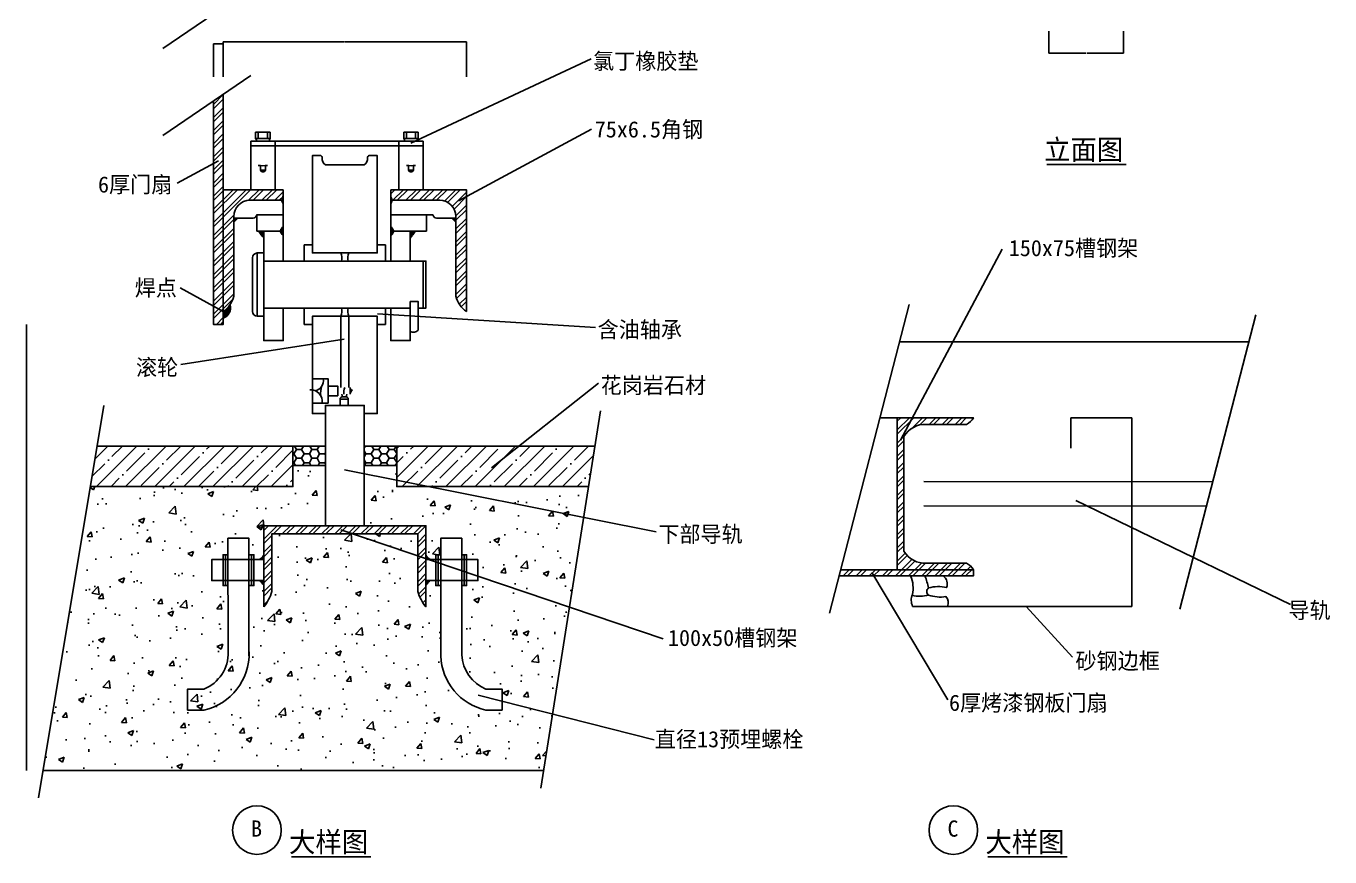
# Model space of a CAD drawing. Header units: metres. Extents: x 375 to 4496, y 270 to 5936.
# Drawn here: x 476 to 4496, y 270 to 2831 of the extents above; entities that cross this region are included whole.
import ezdxf

# ---------------------------------------------------------------- set-up
doc = ezdxf.new("R2010")
doc.units = ezdxf.units.M
for name, color, linetype in [('2', 2, 'Continuous'), ('3', 3, 'Continuous'), ('4', 4, 'Continuous'), ('7', 7, 'Continuous'), ('BH', 3, 'Continuous'), ('DIM', 3, 'Continuous'), ('TEXT', 3, 'Continuous')]:
    doc.layers.add(name, color=color, linetype=linetype)
doc.dimstyles.get("Standard").update_dxf_attribs({"dimtxt": 2.5, "dimasz": 2.5, "dimexe": 1.25, "dimexo": 0.625, "dimtad": 1, "dimcen": 2.5, "dimazin": 3, "dimtfac": 1, "dimtmove": 0, "dimatfit": 3})

# ---------------------------------------------------------------- blocks, each defined once
blk = doc.blocks.new('*D3')
for p, q in [((477.23, 1911.43), (477.23, 1223.93)), ((476.98, 1223.93), (476.73, 1223.93)), ((477.23, 536.43), (477.23, 1223.93)), ((477.23, 1223.93), (477.23, 1223.93)), ((477.48, 1223.93), (477.73, 1223.93))]:
    blk.add_line(p, q)
at = {"layer": 'Defpoints'}
for p in [(477.23, 1911.43), (477.23, 1223.93), (477.23, 536.43)]:
    blk.add_point(p, dxfattribs=at)
at = {"layer": 'DIM', "insert": (477.23, 1225.055), "char_height": 1, "attachment_point": 5}
blk.add_mtext('275', dxfattribs=at)
blk = doc.blocks.new('*D4')
for p, q in [((477.23, 1536.43), (477.23, 1036.43)), ((476.98, 1036.43), (476.73, 1036.43)), ((477.23, 536.43), (477.23, 1036.43)), ((477.23, 1036.43), (477.23, 1036.43)), ((477.48, 1036.43), (477.73, 1036.43))]:
    blk.add_line(p, q)
at = {"layer": 'Defpoints'}
for p in [(477.23, 1536.43), (477.23, 1036.43), (477.23, 536.43)]:
    blk.add_point(p, dxfattribs=at)
at = {"layer": 'DIM', "insert": (477.23, 1037.555), "char_height": 1, "attachment_point": 5}
blk.add_mtext('200', dxfattribs=at)
blk = doc.blocks.new('*D5')
for p, q in [((1083.81, 2674), (1083.81, 2782.24)), ((1084.06, 2782.24), (1457.31, 2782.24)), ((1460.31, 2782.24), (1833.56, 2782.24)), ((1833.81, 2674), (1833.81, 2782.24))]:
    blk.add_line(p, q)
at = {"layer": 'Defpoints'}
for p in [(1083.81, 2782.24), (1083.81, 2674), (1833.81, 2674)]:
    blk.add_point(p, dxfattribs=at)
at = {"layer": 'DIM', "insert": (1458.81, 2782.24), "char_height": 1, "attachment_point": 5}
blk.add_mtext('150', dxfattribs=at)
blk = doc.blocks.new('*D6')
for p, q in [((1053.81, 2674), (1053.81, 2775.99)), ((1054.06, 2775.99), (1068.31, 2775.99)), ((1069.31, 2775.99), (1083.56, 2775.99)), ((1083.81, 2674), (1083.81, 2775.99))]:
    blk.add_line(p, q)
at = {"layer": 'Defpoints'}
for p in [(1053.81, 2775.99), (1053.81, 2674), (1083.81, 2674)]:
    blk.add_point(p, dxfattribs=at)
at = {"layer": 'DIM', "insert": (1068.81, 2775.99), "char_height": 1, "attachment_point": 5}
blk.add_mtext('6', dxfattribs=at)
blk = doc.blocks.new('*D7')
for p, q in [((477.23, 1911.43), (477.23, 1723.93)), ((476.98, 1723.93), (476.73, 1723.93)), ((477.23, 1536.43), (477.23, 1723.93)), ((477.23, 1723.93), (477.23, 1723.93)), ((477.48, 1723.93), (477.73, 1723.93))]:
    blk.add_line(p, q)
at = {"layer": 'Defpoints'}
for p in [(477.23, 1911.43), (477.23, 1723.93), (477.23, 1536.43)]:
    blk.add_point(p, dxfattribs=at)
at = {"layer": 'DIM', "insert": (477.23, 1725.055), "char_height": 1, "attachment_point": 5}
blk.add_mtext('75', dxfattribs=at)
blk = doc.blocks.new('*D10')
for p, q in [((3629.44, 2815.03), (3629.44, 2747.59)), ((3859.44, 2815.03), (3859.44, 2747.59)), ((3629.69, 2747.59), (3742.94, 2747.59)), ((3745.94, 2747.59), (3859.19, 2747.59))]:
    blk.add_line(p, q)
at = {"layer": 'Defpoints'}
for p in [(3629.44, 2815.03), (3859.44, 2815.03), (3629.44, 2747.59)]:
    blk.add_point(p, dxfattribs=at)
at = {"layer": 'DIM', "insert": (3744.44, 2747.59), "char_height": 1, "attachment_point": 5}
blk.add_mtext('230', dxfattribs=at)

msp = doc.modelspace()

# ---------------------------------------------------------------- hatches: boundary and pattern name
at = {"layer": '3'}
h = msp.add_hatch(dxfattribs=at)
h.set_pattern_fill('SOLID')
h.paths.add_polyline_path([(1268.81, 2307.59, -0.07), (1264.16, 2293.93, 0.06), (1268.81, 2282.63)])
h = msp.add_hatch(dxfattribs=at)
h.set_pattern_fill('SOLID')
h.paths.add_polyline_path([(1600.31, 2282.63, 0.06), (1604.97, 2293.93, -0.07), (1600.31, 2307.59)])
h = msp.add_hatch(dxfattribs=at)
h.set_pattern_fill('SOLID')
h.paths.add_polyline_path([(1116.31, 2226.03, 0.01), (1128.99, 2238.93), (1116.31, 2238.93)])
h = msp.add_hatch(dxfattribs=at)
h.set_pattern_fill('SOLID')
h.paths.add_polyline_path([(1268.81, 2198.93), (1268.81, 2212.37, 0.16), (1259.63, 2198.93)])
h.paths.add_polyline_path([(1268.81, 2185.49), (1268.81, 2198.93), (1259.63, 2198.93, 0.16)])
h.paths.add_polyline_path([(1208.81, 2198.93), (1193.88, 2198.93, 0.08), (1208.81, 2178.03)])
h = msp.add_hatch(dxfattribs=at)
h.set_pattern_fill('SOLID')
h.paths.add_polyline_path([(1609.5, 2198.93, 0.16), (1600.31, 2212.37), (1600.31, 2198.93)])
h.paths.add_polyline_path([(1609.5, 2198.93), (1600.31, 2198.93), (1600.31, 2185.49, 0.16)])
h.paths.add_polyline_path([(1660.31, 2178.03, 0.08), (1675.24, 2198.93), (1660.31, 2198.93)])
h = msp.add_hatch(dxfattribs=at)
h.set_pattern_fill('SOLID')
h.paths.add_polyline_path([(1801.31, 2238.93), (1788.63, 2238.93, 0.01), (1801.31, 2226.03)])
at = {"layer": 'BH'}
h = msp.add_hatch(dxfattribs=at)
h.set_pattern_fill('ANSI32', scale=3)
h.paths.add_polyline_path([(1083.81, 2620.42), (1053.81, 2599.97), (1053.81, 1911.43), (1083.81, 1911.43)])
h.paths.add_polyline_path([(1268.81, 2326.43), (1083.81, 2326.43), (1083.81, 1951.43, 0.2), (1116.31, 1997.96), (1116.31, 2243.93, -0.41), (1166.31, 2293.93), (1264.16, 2293.93, 0.07), (1268.81, 2307.59)])
h.paths.add_polyline_path([(1833.81, 2326.43), (1600.31, 2326.43), (1600.31, 2307.59, 0.07), (1604.97, 2293.93), (1751.31, 2293.93, -0.41), (1801.31, 2243.93), (1801.31, 1997.96, 0.2), (1833.81, 1951.43)])
h = msp.add_hatch(dxfattribs=at)
h.set_pattern_fill('SOLID')
h.paths.add_polyline_path([(1104.79, 1971.4, -0.1), (1083.81, 1951.43), (1083.81, 1930.71, 0.4)])
h = msp.add_hatch(dxfattribs=at)
h.set_pattern_fill('ANSI32', scale=3)
h.paths.add_polyline_path([(3162.09, 1154.71), (3396.46, 1154.71, 0.17), (3375.22, 1175.02), (3251.15, 1175.02, -0.28), (3182.4, 1212.52), (3182.4, 1565.65, -0.28), (3251.15, 1603.15), (3375.22, 1603.15, 0.17), (3396.46, 1623.46), (3162.09, 1623.46)])
h.paths.add_polyline_path([(3162.09, 1154.71), (2987.14, 1154.71), (2982.29, 1135.96), (3396.46, 1135.96), (3396.46, 1154.71)])
h = msp.add_hatch(dxfattribs=at)
h.set_pattern_fill('ANSI35', scale=10)
h.paths.add_polyline_path([(1298.81, 1411.43), (1298.81, 1536.43), (694.7, 1536.43), (673.92, 1411.43)])
h.paths.add_polyline_path([(2210.25, 1411.43), (2230.03, 1536.43), (1618.81, 1536.43), (1618.81, 1411.43)])
h = msp.add_hatch(dxfattribs=at)
h.set_pattern_fill('HONEY', scale=5)
h.paths.add_polyline_path([(1298.81, 1536.43), (1298.81, 1476.43), (1398.81, 1476.43), (1398.81, 1536.43)])
h.paths.add_polyline_path([(1518.81, 1536.43), (1518.81, 1476.43), (1618.81, 1476.43), (1618.81, 1536.43)])
h = msp.add_hatch(dxfattribs=at)
h.set_pattern_fill('AR-CONC')
h.paths.add_polyline_path([(883.81, 936.43), (883.81, 1186.43), (636.51, 1186.43), (528.43, 536.43), (2071.75, 536.43), (2174.63, 1186.43), (2033.81, 1186.43), (2033.81, 936.43), (1819.34, 936.43), (1819.34, 892.96, 0.29), (1893.82, 787.26), (1943.81, 787.26), (1943.81, 722.26), (1893.82, 722.26, -0.34), (1754.34, 889.7), (1754.34, 936.43)])
h.paths.add_polyline_path([(1754.34, 936.43), (1754.34, 1106.43), (1739.34, 1106.43), (1739.34, 1121.43), (1721.2, 1121.43, 0.02), (1708.81, 1107.09), (1708.81, 1040.88, -0.11), (1683.81, 1087.84), (1683.81, 1265.88), (1233.81, 1265.88), (1233.81, 1087.84, -0.11), (1208.81, 1040.88), (1208.81, 1107.09, 0.02), (1196.43, 1121.43), (1178.28, 1121.43), (1178.28, 1106.43), (1163.28, 1106.43), (1163.28, 936.43)])
h.paths.add_polyline_path([(1098.28, 1252.03), (1163.28, 1252.03), (1163.28, 1201.43), (1178.28, 1201.43), (1178.28, 1186.43), (1196.01, 1186.43, 0.08), (1208.81, 1200.23), (1208.81, 1290.88), (1398.81, 1290.88), (1398.81, 1476.43), (1298.81, 1476.43), (1298.81, 1411.43), (673.92, 1411.43), (636.51, 1186.43), (883.81, 1186.43), (883.81, 936.43), (1098.76, 936.43), (1098.5, 1106.43), (1083.28, 1106.43), (1083.28, 1121.43), (1048.28, 1121.43), (1048.28, 1186.43), (1083.28, 1186.43), (1083.28, 1201.43), (1098.36, 1201.43)])
h.paths.add_polyline_path([(1708.81, 1290.88), (1708.81, 1200.23, 0.08), (1721.61, 1186.43), (1739.34, 1186.43), (1739.34, 1201.43), (1754.34, 1201.43), (1754.34, 1252.03), (1819.34, 1252.03), (1819.34, 1201.43), (1834.34, 1201.43), (1834.34, 1186.43), (1869.34, 1186.43), (1869.34, 1121.43), (1834.34, 1121.43), (1834.34, 1106.43), (1819.34, 1106.43), (1819.34, 936.43), (2033.81, 936.43), (2033.81, 1186.43), (2174.63, 1186.43), (2210.25, 1411.43), (1618.81, 1411.43), (1618.81, 1476.43), (1518.81, 1476.43), (1518.81, 1290.88)])
h = msp.add_hatch(dxfattribs=at)
h.set_pattern_fill('ANSI32', scale=3)
h.paths.add_polyline_path([(1208.81, 1290.88), (1208.81, 1040.88, 0.11), (1233.81, 1087.84), (1233.81, 1265.88), (1683.81, 1265.88), (1683.81, 1087.84, 0.11), (1708.81, 1040.88), (1708.81, 1290.88)])
h = msp.add_hatch(dxfattribs=at)
h.set_pattern_fill('SOLID')
h.paths.add_polyline_path([(1208.81, 1200.23, -0.08), (1196.01, 1186.43), (1208.81, 1186.43)])
h.paths.add_polyline_path([(1208.81, 1107.09), (1208.81, 1121.43), (1196.43, 1121.43, -0.02)])
h = msp.add_hatch(dxfattribs=at)
h.set_pattern_fill('SOLID')
h.paths.add_polyline_path([(1708.81, 1200.23, 0.08), (1721.61, 1186.43), (1708.81, 1186.43)])
h.paths.add_polyline_path([(1708.81, 1107.09), (1708.81, 1121.43), (1721.2, 1121.43, 0.02)])

# ---------------------------------------------------------------- linework, layer by layer
at = {"layer": '2'}
for p, q in [((4245.67, 1857.83), (3169.04, 1857.83)), ((694.7, 1536.43), (1298.81, 1536.43)), ((1298.81, 1536.43), (1398.81, 1536.43)), ((1518.81, 1536.43), (2230.03, 1536.43))]:
    msp.add_line(p, q, dxfattribs=at)
at = {"layer": '3'}
for p, q in [((1183.81, 2503.93), (1228.81, 2503.93)), ((1183.81, 2483.93), (1183.81, 2503.93)), ((1192.06, 2483.93), (1192.06, 2503.93)), ((1220.56, 2483.93), (1220.56, 2503.93)), ((1228.81, 2483.93), (1228.81, 2503.93)), ((1640.31, 2483.93), (1640.31, 2503.93)), ((1685.31, 2503.93), (1640.31, 2503.93)), ((1648.56, 2483.93), (1648.56, 2503.93)), ((1677.06, 2483.93), (1677.06, 2503.93)), ((1685.31, 2483.93), (1685.31, 2503.93)), ((1700.31, 2476.43), (1168.81, 2476.43)), ((1168.81, 2326.43), (1168.81, 2476.43)), ((1243.81, 2461.43), (1168.81, 2461.43)), ((1183.81, 2483.93), (1228.81, 2483.93)), ((1243.81, 2326.43), (1243.81, 2476.43)), ((1625.31, 2461.43), (1243.81, 2461.43)), ((1625.31, 2326.43), (1625.31, 2476.43)), ((1625.31, 2461.43), (1700.31, 2461.43)), ((1685.31, 2483.93), (1640.31, 2483.93)), ((1700.31, 2326.43), (1700.31, 2476.43)), ((1198.81, 2400.77), (1198.81, 2386.43)), ((1213.81, 2386.43), (1198.81, 2386.43)), ((1208.67, 2381.27), (1203.95, 2381.27)), ((1213.81, 2400.77), (1213.81, 2386.43)), ((1655.31, 2400.77), (1655.31, 2386.43)), ((1655.31, 2386.43), (1670.31, 2386.43)), ((1660.45, 2381.27), (1665.17, 2381.27)), ((1670.31, 2400.77), (1670.31, 2386.43)), ((1268.81, 2106.43), (1268.81, 2326.43)), ((1600.31, 2106.43), (1600.31, 2326.43)), ((1187.31, 2248.93), (1187.31, 2198.93)), ((1268.81, 2198.93), (1187.31, 2198.93)), ((1660.31, 2106.43), (1660.31, 2198.93)), ((1446.31, 1716.43), (1446.31, 1936.43)), ((1471.31, 1716.43), (1471.31, 1936.43)), ((1475.02, 1696.43), (1475.02, 1716.43)), ((1444.26, 1681.28), (1469.26, 1681.28)), ((4134.62, 1426.3), (3244.06, 1426.58)), ((4115.32, 1351.3), (3244.06, 1351.58)), ((1090.78, 1106.43), (1090.78, 1201.43)), ((1170.78, 1106.43), (1170.78, 1201.43)), ((1746.84, 1106.43), (1746.84, 1201.43)), ((1826.84, 1106.43), (1826.84, 1201.43))]:
    msp.add_line(p, q, dxfattribs=at)
for points in [[(1533.31, 2431.43), (1558.81, 2431.43), (1533.31, 2431.43, 0.34), (1528.55, 2424.87, -0.29), (1518.31, 2402.93), (1399.31, 2402.93, -0.29), (1389.08, 2424.87, 0.34), (1384.31, 2431.43), (1358.81, 2431.43), (1358.81, 2156.43)], [(1116.31, 2238.93), (1176.71, 2238.93, 0.32), (1187.31, 2248.93), (1268.81, 2248.93)], [(1801.31, 2238.93), (1740.92, 2238.93, -0.32), (1730.31, 2248.93), (1600.31, 2248.93)]]:
    msp.add_lwpolyline(points, format="xyb", dxfattribs=at)
for points in [[(1558.81, 2431.43), (1558.81, 2156.43)], [(1710.31, 2248.93), (1710.31, 2198.93), (1600.31, 2198.93)], [(1583.81, 2106.43), (1583.81, 2156.43), (1558.81, 2156.43), (1558.81, 2131.43), (1358.81, 2131.43), (1358.81, 2156.43), (1333.81, 2156.43), (1333.81, 2106.43)], [(1098.28, 1201.43), (1083.28, 1201.43), (1083.28, 1106.43), (1098.28, 1106.43)], [(1163.28, 1106.43), (1178.28, 1106.43), (1178.28, 1201.43), (1163.28, 1201.43)], [(1754.34, 1106.43), (1739.34, 1106.43), (1739.34, 1201.43), (1754.34, 1201.43)], [(1819.34, 1201.43), (1834.34, 1201.43), (1834.34, 1106.43), (1819.34, 1106.43)]]:
    msp.add_lwpolyline(points, dxfattribs=at)
for centre, radius, start, end in [((1178.5, 2477.01), 8.72, 356.17, 52.46), ((1234.13, 2477.01), 8.72, 127.54, 183.83), ((1635, 2477.01), 8.72, 356.17, 52.46), ((1690.63, 2477.01), 8.72, 127.54, 183.83), ((1206.31, 2512.1), 111.58, 262.66, 277.34), ((1207.12, 2389.57), 8.88, 200.75, 249.1), ((1205.5, 2389.57), 8.88, 290.9, 339.25), ((1662.81, 2512.1), 111.58, 262.66, 277.34), ((1663.62, 2389.57), 8.88, 200.75, 249.1), ((1662, 2389.57), 8.88, 290.9, 339.25), ((1311.79, 2306.94), 49.38, 195.29, 209.5), ((1557.34, 2306.94), 49.38, 330.5, 344.71), ((889.22, 2461.95), 327.46, 313.91, 317.07), ((1284.38, 2191.87), 25.73, 127.22, 164.09), ((1584.75, 2191.87), 25.73, 15.91, 52.78), ((2028.41, 2461.95), 327.46, 222.93, 226.09), ((1265.82, 2234.55), 80.28, 206.35, 224.75), ((1284.38, 2205.98), 25.73, 195.91, 232.78), ((1584.75, 2205.98), 25.73, 307.22, 344.09), ((1603.3, 2234.55), 80.28, 315.25, 333.65), ((1416.13, 2115.86), 33.96, 343.88, 27.28), ((1501.5, 2115.86), 33.96, 152.72, 196.12), ((1073.1, 1961.98), 33.05, 288.91, 16.55), ((1416.13, 1952), 33.96, 332.72, 16.12), ((1501.5, 1952), 33.96, 163.88, 207.28), ((1360.58, 1737.95), 32.13, 281.2, 10.72), ((1352.32, 1672.73), 37.19, 354.13, 91.98), ((1447.9, 1699.38), 63.62, 159.37, 187.82), ((1487.67, 1702.57), 32.34, 154.62, 190.94), ((1158.17, 1234.35), 61.07, 308.29, 326.03), ((1759.46, 1234.35), 61.07, 213.97, 231.71), ((3022.35, 1048.37), 241.41, 12.12, 21.27), ((975.7, 918.27), 299.99, 39.01, 42.63), ((1941.93, 918.27), 299.99, 137.37, 140.99), ((3230.7, 1198.22), 124.87, 259.24, 282.8)]:
    msp.add_arc(centre, radius, start, end, dxfattribs=at)
at = {"layer": '4'}
for p, q in [((3396.46, 1623.46), (3108.41, 1623.46)), ((1298.81, 1476.43), (1398.81, 1476.43)), ((1518.81, 1476.43), (1618.81, 1476.43)), ((528.43, 536.43), (2071.75, 536.43))]:
    msp.add_line(p, q, dxfattribs=at)
for points in [[(1083.81, 2620.42), (1083.81, 1911.43), (1053.81, 1911.43), (1053.81, 2599.97)], [(3233.79, 1042.21), (3884.59, 1042.02), (3884.59, 1623.27), (3697.09, 1623.27), (3697.09, 1529.52)], [(673.92, 1411.43), (1298.81, 1411.43), (1298.81, 1536.43)], [(1618.81, 1536.43), (1618.81, 1411.43), (2210.25, 1411.43)], [(2982.29, 1135.96), (3396.46, 1135.96), (3396.46, 1154.71), (2987.14, 1154.71)]]:
    msp.add_lwpolyline(points, dxfattribs=at)
msp.add_lwpolyline([(3162.09, 1154.71), (3396.46, 1154.71, 0.17), (3375.22, 1175.02), (3251.15, 1175.02, -0.28), (3182.4, 1212.52), (3182.4, 1565.65, -0.28), (3251.15, 1603.15), (3375.22, 1603.15, 0.17), (3396.46, 1623.46), (3162.09, 1623.46)], format="xyb", close=True, dxfattribs=at)
msp.add_lwpolyline([(3203.11, 1135.96, -0.16), (3208.54, 1078.61, 0.21), (3209.36, 1042.21), (3316.73, 1042.21, 0.32), (3311.78, 1072.16, -0.11), (3258.38, 1076.46, -0.48), (3258.38, 1099.04, -0.13), (3313.93, 1100.11, 0.35), (3303.85, 1135.96)], format="xyb", dxfattribs=at)
at = {"layer": '7'}
for p, q in [((1333.81, 1961.43), (1208.81, 1961.43)), ((1333.81, 1961.43), (1583.81, 1961.43)), ((1583.81, 1961.43), (1660.31, 1961.43))]:
    msp.add_line(p, q, dxfattribs=at)
for points in [[(1268.81, 2307.59, -0.07), (1264.16, 2293.93), (1166.31, 2293.93, 0.41), (1116.31, 2243.93), (1116.31, 1997.96, -0.2), (1083.81, 1951.43), (1083.81, 2326.43), (1268.81, 2326.43)], [(1600.31, 2307.59, 0.07), (1604.97, 2293.93), (1751.31, 2293.93, -0.41), (1801.31, 2243.93), (1801.31, 1997.96, 0.2), (1833.81, 1951.43), (1833.81, 2326.43), (1600.31, 2326.43)], [(1660.31, 1889.12, 0.33), (1685.31, 1893.54), (1685.31, 1981.43), (1660.31, 1981.43)], [(1469.26, 1661.43), (1469.26, 1681.28, 0.34), (1463.69, 1687.75), (1449.83, 1687.75, 0.34), (1444.26, 1681.28), (1444.26, 1661.43)], [(1163.28, 889.7), (1163.28, 1252.03), (1098.28, 1252.03), (1098.81, 901.95, -0.32), (1023.81, 787.26), (973.81, 787.26), (973.81, 722.26), (1023.81, 722.26, 0.36), (1163.81, 902.04)]]:
    msp.add_lwpolyline(points, format="xyb", dxfattribs=at)
for points in [[(1268.81, 1961.43), (1268.81, 1861.43), (1208.81, 1861.43), (1208.81, 1961.43), (1208.81, 2106.43), (1208.81, 2198.93)], [(1685.31, 1961.43), (1708.81, 1961.43), (1708.81, 2106.43), (1208.81, 2106.43)], [(1600.31, 1961.43), (1600.31, 1861.43), (1660.31, 1861.43), (1660.31, 1981.43)], [(1583.81, 1961.43), (1583.81, 1911.43), (1558.81, 1911.43), (1558.81, 1936.43), (1358.81, 1936.43), (1358.81, 1911.43), (1333.81, 1911.43), (1333.81, 1961.43)], [(1398.81, 1636.43), (1358.81, 1636.43), (1358.81, 1911.43)], [(1518.81, 1636.43), (1558.81, 1636.43), (1558.81, 1911.43)], [(1358.81, 1668.93), (1407.15, 1668.93), (1407.15, 1743.93), (1358.81, 1743.93)], [(1407.15, 1721.43), (1436.82, 1721.43), (1436.82, 1691.43), (1407.15, 1691.43)], [(1518.81, 1290.88), (1518.81, 1661.43), (1398.81, 1661.43), (1398.81, 1290.88)], [(1208.81, 1186.43), (1048.28, 1186.43), (1048.28, 1121.43), (1208.81, 1121.43)], [(1708.81, 1186.43), (1869.34, 1186.43), (1869.34, 1121.43), (1708.81, 1121.43)]]:
    msp.add_lwpolyline(points, dxfattribs=at)
for points in [[(1208.81, 1040.88), (1208.81, 1290.88), (1708.81, 1290.88), (1708.81, 1040.88, -0.11), (1683.81, 1087.84), (1683.81, 1265.88), (1233.81, 1265.88), (1233.81, 1087.84, -0.11)], [(1819.34, 892.96, 0.29), (1893.82, 787.26), (1943.81, 787.26), (1943.81, 722.26), (1893.82, 722.26, -0.34), (1754.34, 889.7), (1754.34, 1252.03), (1819.34, 1252.03)]]:
    msp.add_lwpolyline(points, format="xyb", close=True, dxfattribs=at)
for centre, radius, start, end in [((1437.14, 1691.78), 13.32, 342.39, 20.39), ((1493.43, 1686.9), 29.75, 161.32, 178.35), ((1482.16, 1715.75), 7.18, 174.61, 272.72), ((1493.06, 1693.99), 18.21, 126.77, 172.31)]:
    msp.add_arc(centre, radius, start, end, dxfattribs=at)
at = {"layer": 'BH'}
msp.add_line((1188.81, 2131.43), (1188.81, 1936.43), dxfattribs=at)
msp.add_lwpolyline([(1208.81, 2131.43), (1188.81, 2131.43, 0.41), (1173.81, 2116.43), (1173.81, 1951.43, 0.41), (1188.81, 1936.43), (1208.81, 1936.43)], format="xyb", dxfattribs=at)
at = {"layer": 'DIM'}
for p, q in [((897.43, 2761.69), (1169.39, 2947.04)), ((897.43, 2493.39), (1169.39, 2678.74)), ((1699.81, 1961.43), (1699.81, 2106.43)), ((3198.79, 1972.82), (2952.52, 1020.85)), ((4033.56, 1033.63), (4267.04, 1940.87)), ((514.45, 452.39), (715.53, 1661.68)), ((2063.18, 482.3), (2247.15, 1644.59))]:
    msp.add_line(p, q, dxfattribs=at)
at = {"layer": 'TEXT'}
for p, q in [((3622.56, 2403.77), (3867.45, 2403.77)), ((1294.44, 269.91), (1539.33, 269.91)), ((3441.25, 269.91), (3686.15, 269.91))]:
    msp.add_line(p, q, dxfattribs=at)
for centre in [(1187.95, 352.41), (3334.77, 352.41)]:
    msp.add_circle(centre, 75, dxfattribs=at)

# ---------------------------------------------------------------- texts
for s, height, p in [('氯丁橡胶垫', 50, (2224.12, 2697.9)), ('75x6.5角钢', 50, (2229.31, 2487.43)), ('立面图', 62.5, (3614.89, 2418.71)), ('6厚门扇', 50, (697.82, 2317.65)), ('150x75槽钢架', 50, (3505.76, 2121.64)), ('焊点', 50, (811.14, 1999.32)), ('含油轴承', 50, (2238.12, 1870.46)), ('滚轮', 50, (815.09, 1754.15)), ('花岗岩石材', 50, (2247.42, 1698.63)), ('下部导轨', 50, (2425.33, 1239.93)), ('导轨', 50, (4367.99, 1005.28)), ('100x50槽钢架', 50, (2455.01, 920.09)), ('砂钢边框', 50, (3711.31, 848.89)), ('6厚烤漆钢板门扇', 50, (3321.45, 720.07)), ('直径13预埋螺栓', 50, (2414.6, 607.71)), ('B', 50, (1169.67, 332.3)), ('C', 50, (3316.62, 332.3)), ('大样图', 62.5, (1286.77, 284.85)), ('大样图', 62.5, (3433.59, 284.85))]:
    msp.add_text(s, height=height, dxfattribs=at).set_placement(p)

# ---------------------------------------------------------------- dimensions: what is measured, and where the dimension line sits
at = {"layer": 'DIM'}
dim = msp.add_linear_dim(base=(3629.44, 2747.59), p1=(3629.44, 2815.03), p2=(3859.44, 2815.03), dimstyle='Standard', dxfattribs=at)
dim.commit()
dim.dimension.update_dxf_attribs({"geometry": '*D10', "text_midpoint": (3744.44, 2747.59)})
for base, p1, p2, text, picture, middle in [((1053.81, 2775.99), (1053.81, 2674), (1083.81, 2674), '6', '*D6', (1068.81, 2775.99)), ((1083.81, 2782.24), (1083.81, 2674), (1833.81, 2674), '150', '*D5', (1458.81, 2782.24)), ((477.23, 1223.93), (477.23, 536.43), (477.23, 1911.43), '275', '*D3', (477.23, 1225.055)), ((477.23, 1723.93), (477.23, 1536.43), (477.23, 1911.43), '75', '*D7', (477.23, 1725.055)), ((477.23, 1036.43), (477.23, 536.43), (477.23, 1536.43), '200', '*D4', (477.23, 1037.555))]:
    dim = msp.add_linear_dim(base=base, p1=p1, p2=p2, text=text, dimstyle='Standard', dxfattribs=at)
    dim.commit()
    dim.dimension.update_dxf_attribs({"geometry": picture, "text_midpoint": middle})

# ---------------------------------------------------------------- leaders
for points in [[(1662.29, 2470.3), (2217.92, 2729.44)], [(1809.37, 2291.76), (2219, 2513.1)], [(1068.89, 2415.87), (941.6, 2346.19)], [(3171.98, 1554.92), (3485.65, 2143.23)], [(1094.66, 1944.44), (951.46, 2023.85)], [(1559.47, 1943.55), (2231.92, 1902)], [(1456.49, 1865.46), (952.79, 1787.2)], [(1910.63, 1469.5), (2241.22, 1730.17)], [(1457.91, 1462.83), (2419.13, 1271.47)], [(3712.33, 1368.74), (4374.7, 1048.18)], [(1446.93, 1277.75), (2440.49, 942.5)], [(3083.83, 1146.25), (3317.84, 753.65)], [(3559.19, 1042.12), (3701.68, 886.06)], [(1869.47, 768.37), (2412.48, 630.78)]]:
    msp.add_leader(points, dimstyle='Standard', dxfattribs=at)

doc.saveas('drawing.dxf')
